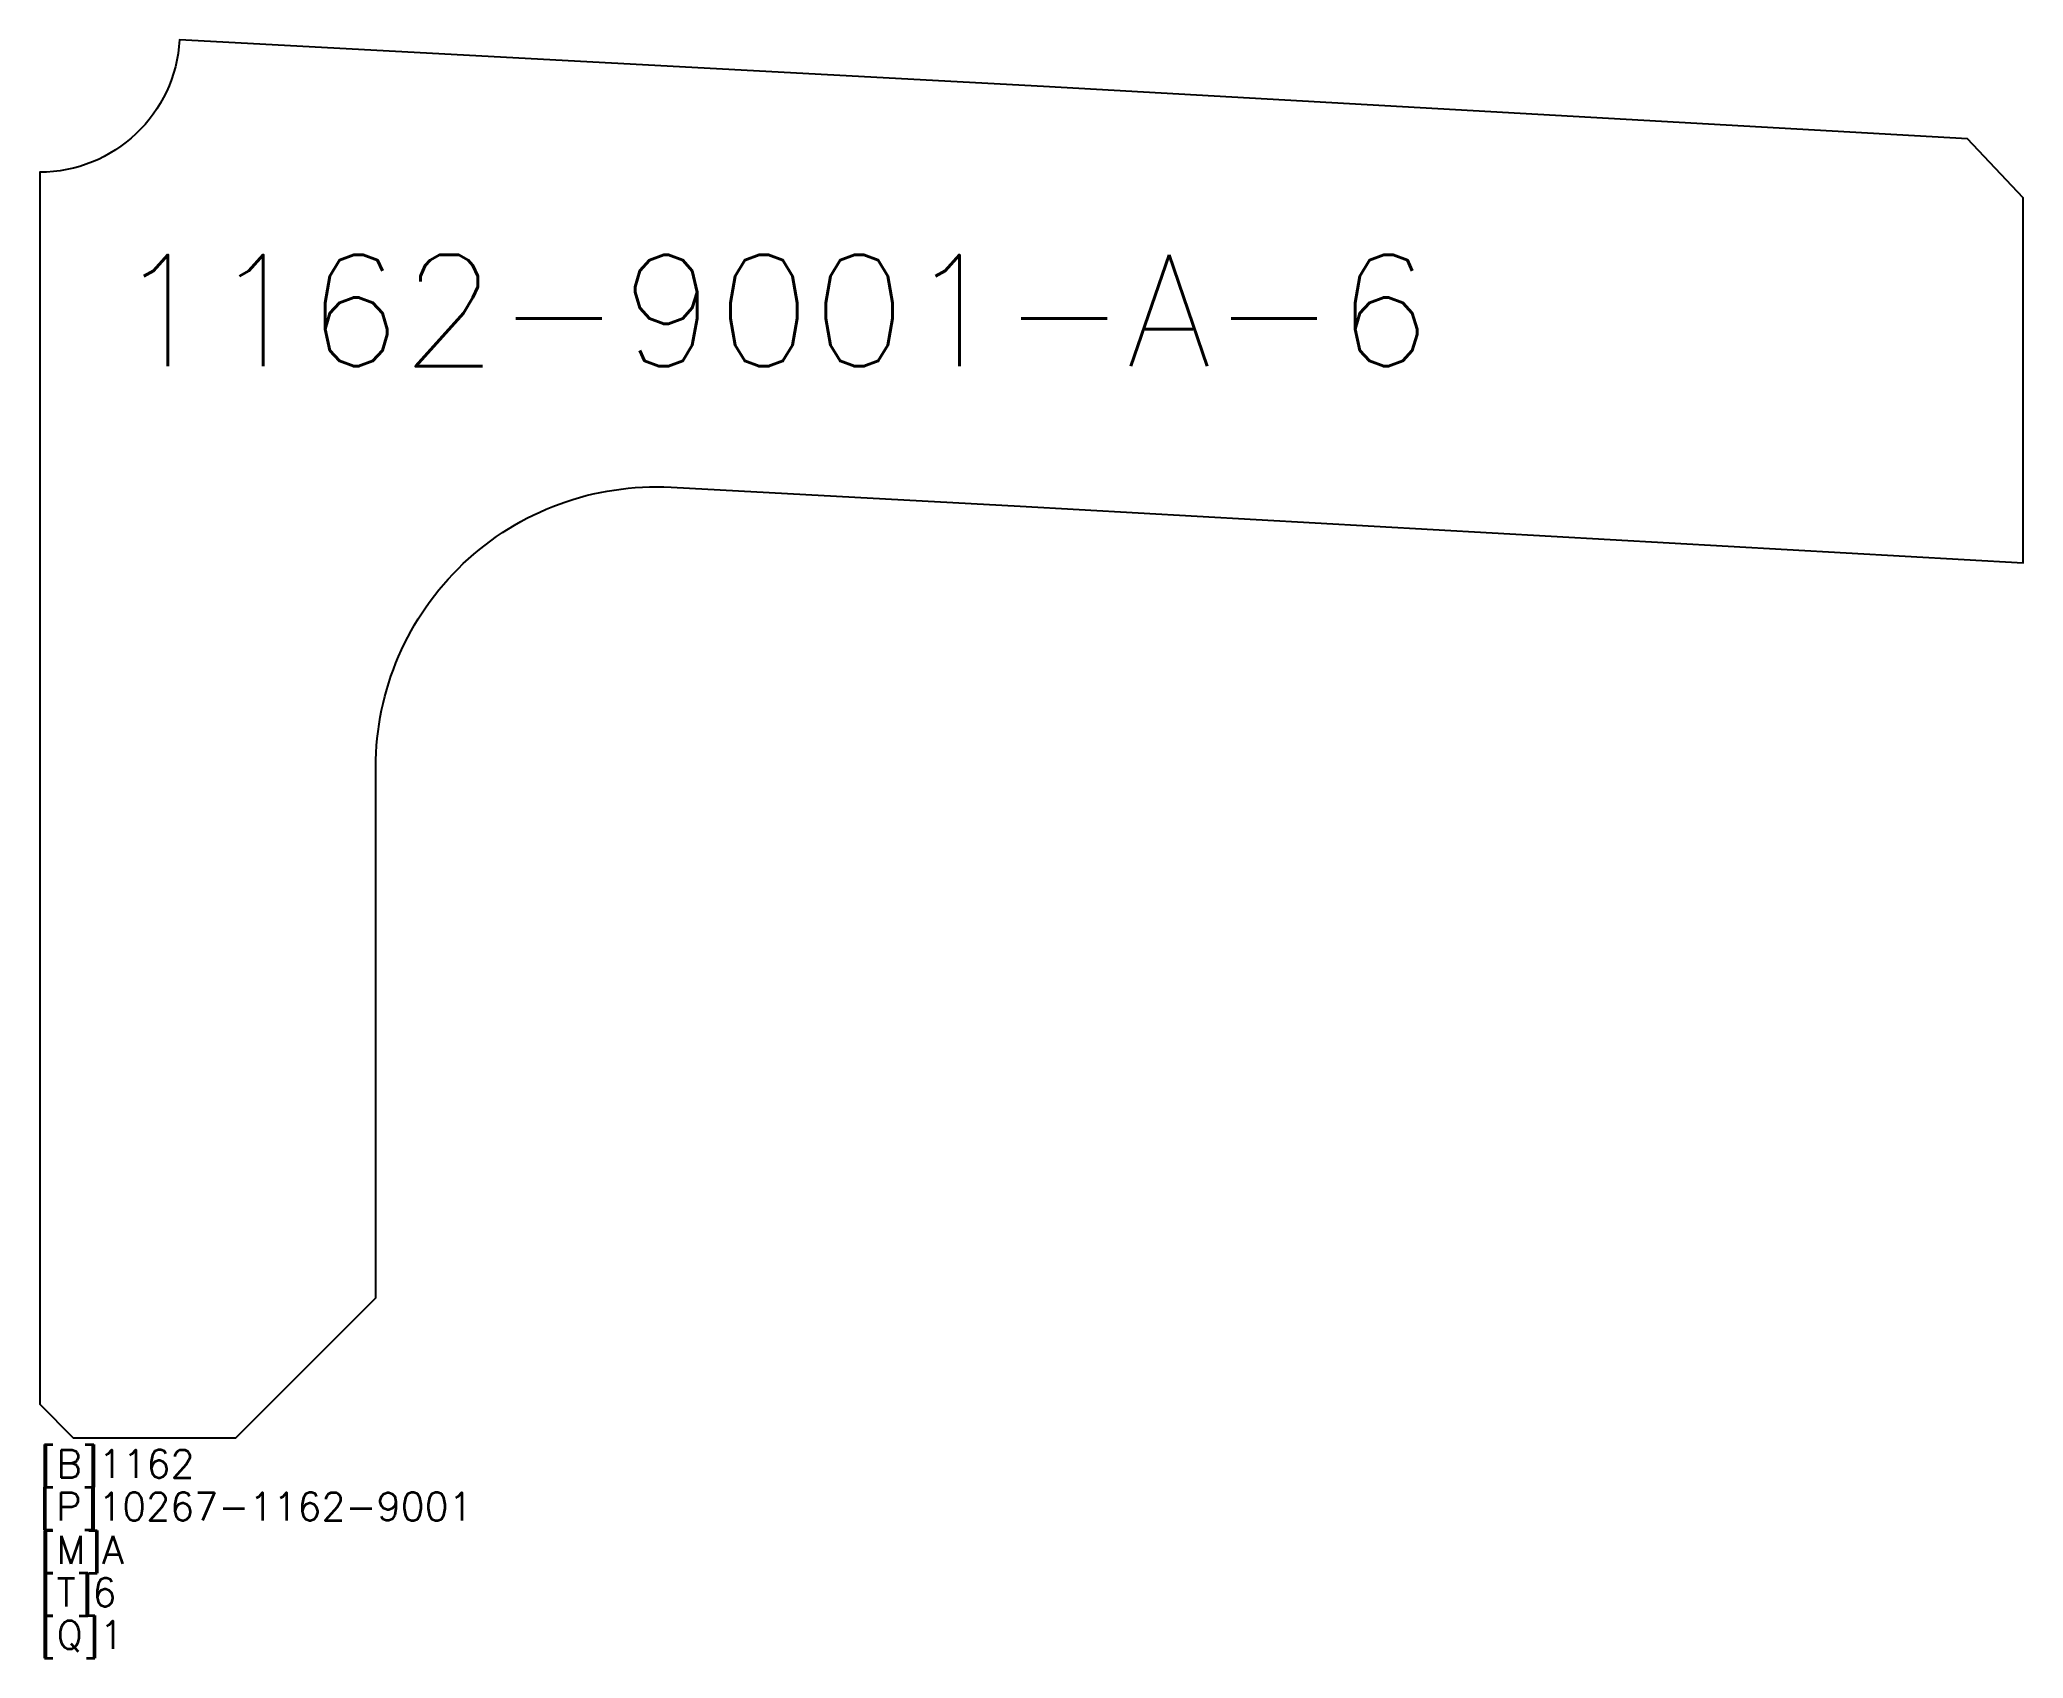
# Model space of a CAD drawing. Extents: x 1 to 1014, y 2 to 869.
# Drawn here: x 659.7 to 1013.7, y 580.1 to 868.9 of the extents above; entities outside this region: 1.
import ezdxf
from ezdxf.enums import TextEntityAlignment as Align

# ---------------------------------------------------------------- set-up
doc = ezdxf.new("R2010")
doc.units = 0
for name, color, linetype in [('1', 7, 'Continuous'), ('5', 7, 'Continuous'), ('8', 7, 'Continuous')]:
    doc.layers.add(name, color=color, linetype=linetype)
doc.styles.get("Standard").update_dxf_attribs({"font": 'simplex.shx'})

msp = doc.modelspace()

# ---------------------------------------------------------------- linework, layer by layer
at = {"layer": '1', "color": 2}
msp.add_lwpolyline([(665.678848, 619.443075), (694.678848, 619.443075), (719.678848, 644.443075), (719.678848, 739.123075, -0.430127), (772.378848, 789.053075), (834.718848, 785.673075), (1013.748848, 775.553075), (1013.748848, 840.673075), (1003.768848, 851.243075), (838.858848, 860.563075), (684.638848, 868.913075, -0.398475), (659.678848, 845.263075), (659.678848, 625.443075), (665.678848, 619.443075)], format="xyb", close=True, dxfattribs=at)

# ---------------------------------------------------------------- texts
at = {"layer": '5', "color": 1}
msp.add_text('1162-9001-A-6', height=19.858398, dxfattribs=at).set_placement((673.193089, 810.641351))
at = {"layer": '8', "color": 7}
for s, p in [('[B]1162', (659.678848, 612.330409)), ('[P]10267-1162-9001  ', (659.616723, 604.672287)), ('[M]A', (659.678848, 596.98162)), ('[T]6', (659.678848, 589.376365)), ('[Q]1', (659.678848, 581.771109))]:
    msp.add_text(s, height=5, dxfattribs=at).set_placement(p)
at = {"layer": '8'}
msp.add_text('POZ=10267-1162-9001  SZT=1 MAT=A GR=6', height=5, dxfattribs=at).set_placement((0, 0), align=Align.BOTTOM_LEFT)

doc.saveas('drawing.dxf')
